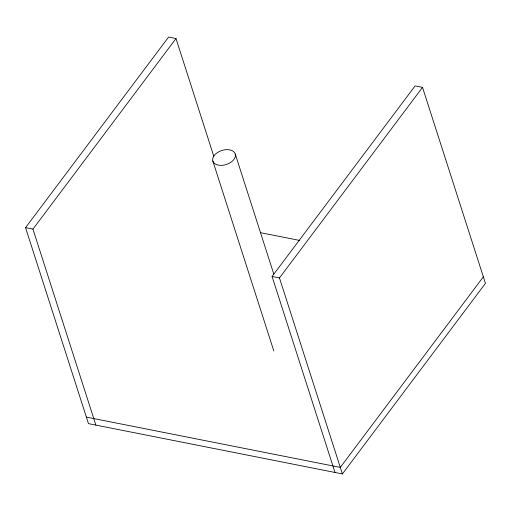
<?xml version="1.0" encoding="UTF-8"?>
<svg xmlns="http://www.w3.org/2000/svg" width="511" height="511" viewBox="0 0 511 511"><rect width="100%" height="100%" fill="white"/><g stroke="black" fill="none" stroke-linecap="round" stroke-linejoin="round"><path stroke-width="0.77" d="M335.005 472.464L272.076 276.477L415.13 85.893L422.527 87.362L485.45 283.35L342.402 473.933L88.473 423.638L25.55 227.65L168.598 37.067L175.995 38.536L213.802 156.283M95.87 425.107L32.947 229.113L175.995 38.536M342.402 473.933L279.472 277.939L422.527 87.362M483.355 276.815L340.3 467.399L86.378 417.11M260.68 232.716L299.746 240.451M25.55 227.65L32.947 229.113M272.076 276.477L279.472 277.939M235.239 153.99A11.74 7.358 -17.8 0 1 220.286 165.36A11.74 7.358 -17.8 0 1 216.587 153.166A11.74 7.358 -17.8 0 1 235.239 153.99L273.775 274.011M212.838 161.022L273.813 350.936"/></g></svg>
